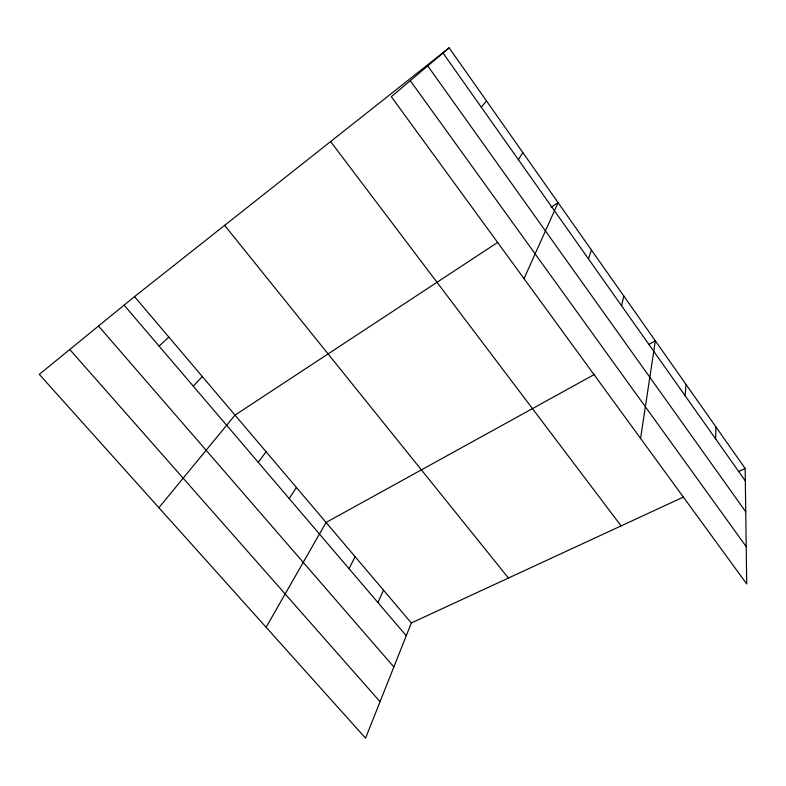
<?xml version="1.0" encoding="UTF-8"?>
<svg xmlns="http://www.w3.org/2000/svg" width="786" height="786" viewBox="0 0 786 786"><rect width="100%" height="100%" fill="white"/><g stroke="black" fill="none" stroke-linecap="round" stroke-linejoin="round"><path stroke-width="1.18" d="M715.604 438.873L715.997 427.024M685.087 395.682L686.06 384.492M640.58 438.431L655.337 340.839L648.922 344.376M621.559 305.754L623.799 296.017M588.478 258.918L591.396 249.977M683.535 496.998L411.333 622.984L365.559 738.162L39.3 374.372L134.524 296.617L449.14 47.838L745.167 468.476L746.7 583.91L391.31 96.698L449.14 47.838M377.948 602.577L383.519 590.188M524.026 278.647L558.099 202.67L551.055 207.298M349.023 568.681L355.105 556.685M266.11 627.277L326.072 522.454L594.707 374.283M518.406 159.725L522.828 152.543M289.209 498.599L296.391 487.467M258.289 462.355L266.051 451.695M158.89 507.727L235.024 415.106L497.705 242.383M481.278 107.171L486.524 100.952M193.287 386.191L202.307 376.543M159.116 346.154L168.823 337.056M738.526 471.541L745.167 468.476M69.767 349.495L380.051 701.682M98.496 326.033L393.855 666.96M124.109 305.125L406.254 635.746M134.524 296.617L411.333 622.984M224.639 225.366L508.434 578.034M330.621 141.559L621.097 525.893M410.272 80.673L746.209 546.634M427.751 65.906L745.737 511.774M443.019 53.016L745.334 480.944"/></g></svg>
